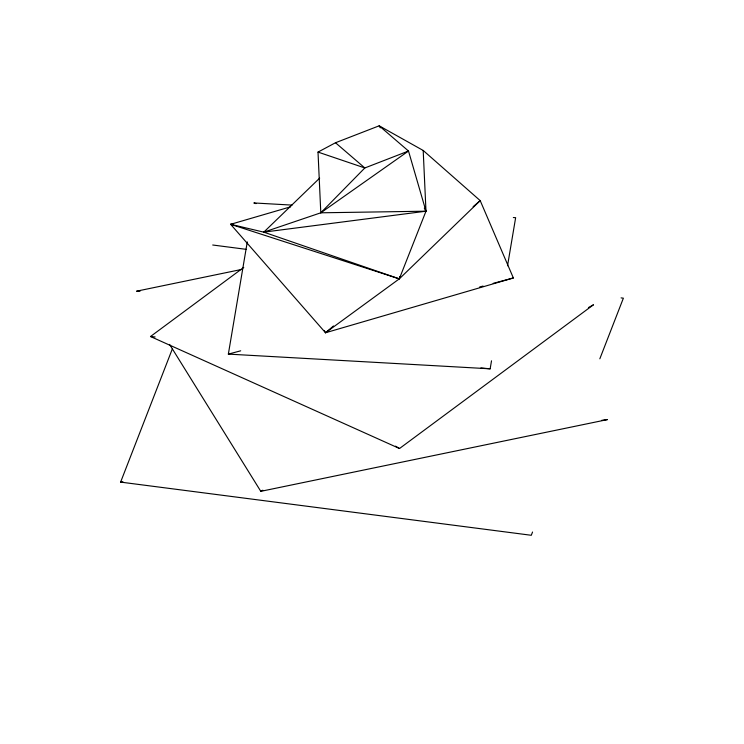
<?xml version="1.0" encoding="UTF-8"?>
<svg xmlns="http://www.w3.org/2000/svg" width="744" height="744" viewBox="0 0 744 744"><rect width="100%" height="100%" fill="white"/><g stroke="black" fill="none" stroke-linecap="round" stroke-linejoin="round"><path stroke-width="1.12" d="M491.514 360.803L490.156 368.819L228.352 354.107L247.278 241.893M507.538 265.766L515.648 217.667L513.332 217.536M399.723 276.591L399.305 278.861L325.528 332.754L230.64 224.307L290.662 206.804M532.546 532.025L531.29 535.28L120.621 482.103L172.338 348.936M599.831 358.803L623.379 298.177L621.082 297.879M230.64 224.307L263.794 232.147L320.803 212.803L364.83 167.958L408.502 151.032L425.987 211.194L399.305 278.861L230.64 224.307L232.965 224.251M423.197 150.465L425.987 211.194L320.803 212.803L318.014 152.083L335.498 142.746L379.17 125.81L423.197 150.465L480.206 200.629L399.305 278.861L263.794 232.147L319.678 178.114M324.403 330.717L325.528 332.754L333.479 325.956M473.138 206.665L480.206 200.629L513.36 277.968L325.528 332.754M588.439 307.588L593.498 304.761L399.509 448.52L150.502 336.521L243.762 267.403M320.803 212.803L408.502 151.032L379.17 125.81L380.286 127.847M169.595 344.426L260.8 491.338L262.818 490.203M228.352 354.107L240.693 350.815M479.694 286.961L483.061 286.068M493.16 283.371L513.36 277.968M242.246 269.309L136.543 291.192L140.021 291.239M260.8 491.338L607.457 419.588L601.71 420.332M263.794 232.147L425.987 211.194L424.312 208.143M120.621 482.103L122.918 481.805M292.067 205.102L253.844 202.954L256.057 203.624M150.502 336.521L155.124 336.967M480.922 367.945L490.156 368.819M212.71 245.008L246.069 249.324M318.014 152.083L364.83 167.958L335.498 142.746M395.529 446.14L399.509 448.52"/></g></svg>
